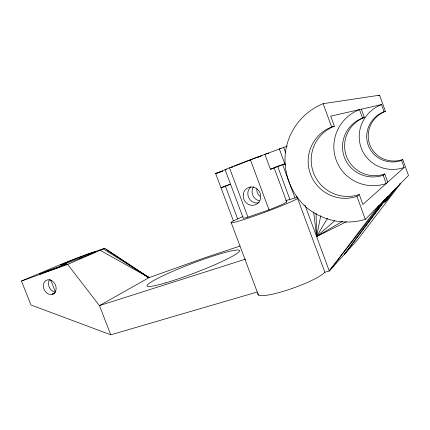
<?xml version="1.0" encoding="UTF-8"?>
<svg xmlns="http://www.w3.org/2000/svg" width="430" height="430" viewBox="0 0 430 430"><rect width="100%" height="100%" fill="white"/><g stroke="black" fill="none" stroke-linecap="round" stroke-linejoin="round"><path stroke-width="0.64" d="M256.941 188.786C256.452 191.667 257.785 194.607 260.032 196.413M346.537 221.676L316.582 236.57L320.753 215.747M313.69 211.958L316.582 236.57L327.52 218.198M378.964 208.211L344.591 254.103L388.15 196.171L379.04 208.131L375.616 211.684L384.941 199.429L329.272 270.97L324.876 272.255A36.115 5.982 -19.8 0 1 286.235 290.433A36.115 5.982 -19.8 0 1 257.962 293.496M304.956 205.067L329.272 270.97L378.884 205.588M393.369 190.861L384.624 202.337L387.597 199.246L396.154 188.028M329.272 270.97L357.464 239.924L400.706 183.4L399.524 184.008M365.317 219.381L408.5 175.478L402.754 159.503A26.434 25.59 -25.6 0 1 369.676 144.378A26.434 25.59 -25.6 0 1 385.42 111.332L379.615 95.197L323.145 103.678A61.662 61.495 39.1 0 0 285.558 151.296C282.752 172.005 290.61 193.269 306.181 207.206C322.43 220.837 345.01 225.47 365.317 219.381L356.948 196.413A36.98 36.867 42.5 0 1 310.401 173.962A36.98 36.867 42.5 0 1 331.643 126.99L323.145 103.678M404.152 167.496L362.877 204.444L359.27 194.537A36.416 36.34 25.2 0 1 313.389 172.468A36.416 36.34 25.2 0 1 334.373 126.194L330.718 116.165L381.512 104.592L384.076 111.725A26.703 25.875 -25.6 0 0 368.182 145.12A26.703 25.875 -25.6 0 0 401.604 160.428L404.152 167.496A34.497 33.427 -25.6 0 1 361.125 147.678A34.497 33.427 -25.6 0 1 381.512 104.592M316.093 213.199L316.582 236.57L334.674 220.821M356.948 196.413L359.27 194.537M383.205 175.252L386.21 183.556A40.033 39.323 -24.2 0 1 336.147 159.971A40.033 39.323 -24.2 0 1 359.458 109.618L362.495 118.008A30.987 30.439 -24.2 0 0 344.296 157.047A30.987 30.439 -24.2 0 0 383.205 175.252L384.791 173.978L387.752 182.175M401.604 160.428L402.754 159.503M386.059 200.165L387.597 199.246L386.323 199.493M316.582 236.57L342.619 221.23M257.242 292.013L110.795 334.803L30.944 304.983L21.5 281.016L67.639 264.423L104.769 248.282L149.033 277.635L204.933 257.721L240.074 246.03M53.712 293.674L50.923 294.539A7.665 6.111 64.5 0 1 43.527 284.058A7.665 6.111 64.5 0 1 53.836 282.333A7.665 6.111 64.5 0 1 52.514 294.27L54.191 293.437M286.24 201.772A23.333 1.317 -20.4 0 1 269.019 209.84L247.927 217.161A23.333 1.317 -20.4 0 1 243.143 217.892L225.126 169.759L215.65 173.543L233.415 220.896L242.939 216.521M52.245 294.319L54.497 293.238M21.5 281.016L61.264 264.251A28.934 0.769 -21 0 1 87.08 254.243L104.769 248.282M287.401 146.039L264.901 154.37L270.432 169.28L274.114 167.824L286.745 201.95M230.174 184.25L220.993 187.786L230.544 184.239M226.605 169.302A23.424 0.392 -20.8 0 1 229.47 167.797L250.368 159.707A23.424 0.392 -20.8 0 1 268.32 153.392M232.856 166.759L230.985 167.485L232.673 166.921M234.103 166.276L258.451 156.853M257.043 157.654L260.123 156.461M270.432 169.28L284.832 163.841M79.609 257.333L83.915 255.71A18.592 0.494 -21 0 1 94.159 252.469A18.592 0.494 -21 0 1 71.735 261.365L64.312 264.047A18.592 0.494 -21 0 1 62.656 264.095A18.592 0.494 -21 0 1 79.609 257.333L80.082 258.564M274.109 167.668L285.02 163.653M222.503 171.129L215.65 173.543L222.595 171.215M259.043 156.665L261.994 155.703M245.616 259.134L99.443 305.606L67.639 264.423M285.649 200.638L297.463 197.359M331.643 126.99L334.373 126.194M362.495 118.008L364.35 117.465L361.356 109.182M384.076 111.725L385.42 111.332M280.967 148.457L279.317 148.909L285.289 165.082M377.911 208.34L379.04 208.131M147.157 276.925L149.033 277.635L99.443 305.606L110.795 334.803M146.603 276.517L149.033 277.635L105.936 249.368M146.076 276.038L149.033 277.635L103.458 248.997M100.346 250.384L149.033 277.635L142.233 273.485M50.611 279.704L55.508 292.207M81.324 256.688L81.807 257.935M225.352 186.099L237.623 218.854M231.27 222.804L258.371 295.007M229.47 167.797L247.927 217.161M250.368 159.707L269.019 209.84M296.732 196.064L324.876 272.255M282.612 164.523L294.937 197.875M277.662 166.346L289.858 199.305M283.623 147.243L285.697 152.86M378.438 95.68A44.075 42.661 -25.7 0 1 379.615 95.197M55.438 292.083A7.579 6.068 64.6 0 1 49.353 287.38A7.579 6.068 64.6 0 1 49.557 279.699M297.651 198.542A36.324 2.053 -20.4 0 1 253.786 216.236A36.324 2.053 -20.4 0 1 233.415 220.896M259.08 202.734A9.121 8.562 65.3 0 1 248.9 198.01A9.121 8.562 65.3 0 1 250.84 186.883M259.29 200.772A8.971 8.45 65.4 0 1 253.555 186.706M384.791 173.978A30.621 30.046 -24.4 0 1 346.344 156.025A30.621 30.046 -24.4 0 1 364.35 117.465M66.607 263.95L59.184 267.121L39.555 274.184L47.182 270.948L66.607 263.95M165.733 282.849A49.541 4.88 -20.9 0 0 239.311 251.485A49.541 4.88 -20.9 0 0 174.827 270.438A49.541 4.88 -20.9 0 0 165.733 282.849M243.267 194.296A9.283 8.686 65.3 0 0 255.157 204.852A9.283 8.686 65.3 0 0 257.462 189.27A9.283 8.686 65.3 0 0 243.267 194.296"/></g></svg>
